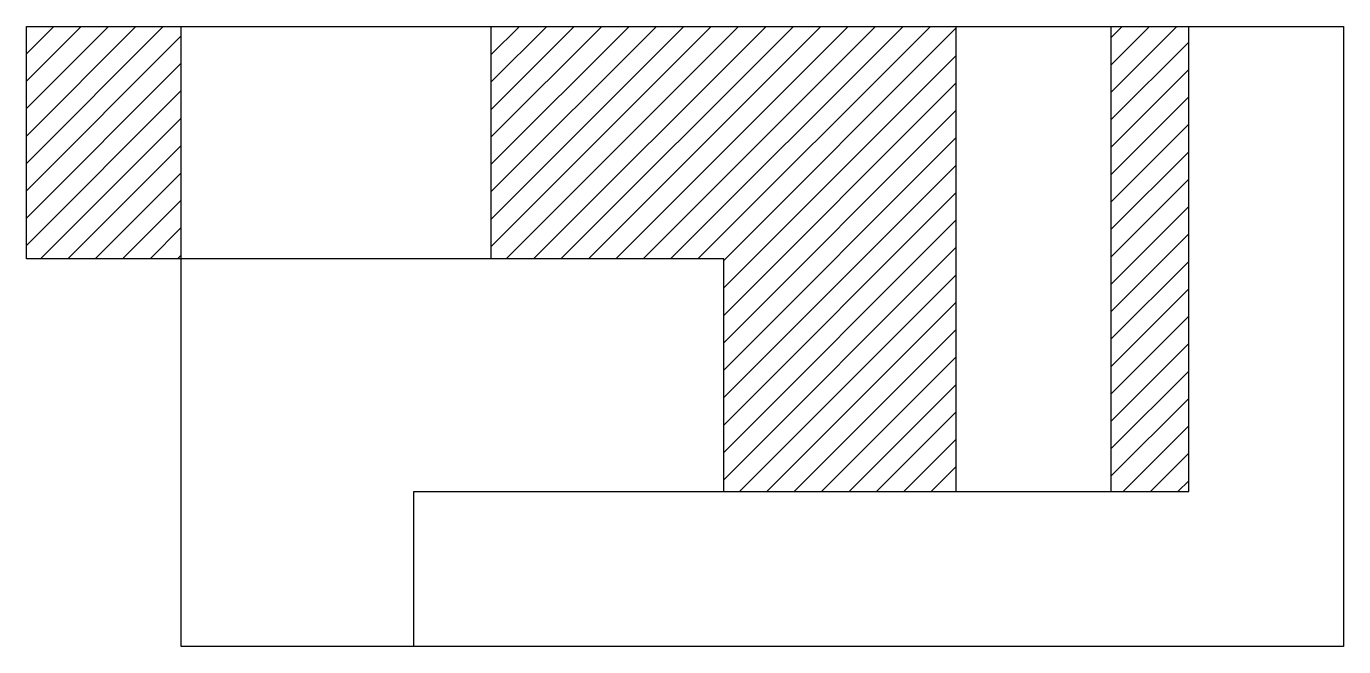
# Model space of a CAD drawing. Header units: inches. Extents: x 9 to 17.5, y 5 to 9.
import ezdxf

# ---------------------------------------------------------------- set-up
doc = ezdxf.new("R2010")
doc.units = ezdxf.units.IN
doc.header["$MEASUREMENT"] = 0

msp = doc.modelspace()

# ---------------------------------------------------------------- hatches: boundary and pattern name
at = {"true_color": 0xf26722}
h = msp.add_hatch(dxfattribs=at)
h.set_pattern_fill('ANSI31', color=30)
h.paths.add_polyline_path([(16.5, 9), (16, 9), (16, 6), (16.5, 6)])
h.paths.add_polyline_path([(15, 9), (12, 9), (12, 7.5), (13.5, 7.5), (13.5, 6), (15, 6)])
h.paths.add_polyline_path([(10, 9), (9, 9), (9, 7.5), (10, 7.5)])

# ---------------------------------------------------------------- linework, layer by layer
for p, q in [((9, 7.5), (9, 9)), ((9, 9), (17.5, 9)), ((10, 7.5), (10, 9)), ((12, 7.5), (12, 9)), ((15, 6), (15, 9)), ((16, 6), (16, 9)), ((16.5, 6), (16.5, 9)), ((17.5, 9), (17.5, 5)), ((10, 7.5), (9, 7.5)), ((10, 5), (10, 7.5)), ((13.5, 7.5), (10, 7.5)), ((13.5, 6), (13.5, 7.5)), ((11.5, 5), (11.5, 6)), ((11.5, 6), (16.5, 6)), ((17.5, 5), (10, 5))]:
    msp.add_line(p, q)

doc.saveas('drawing.dxf')
